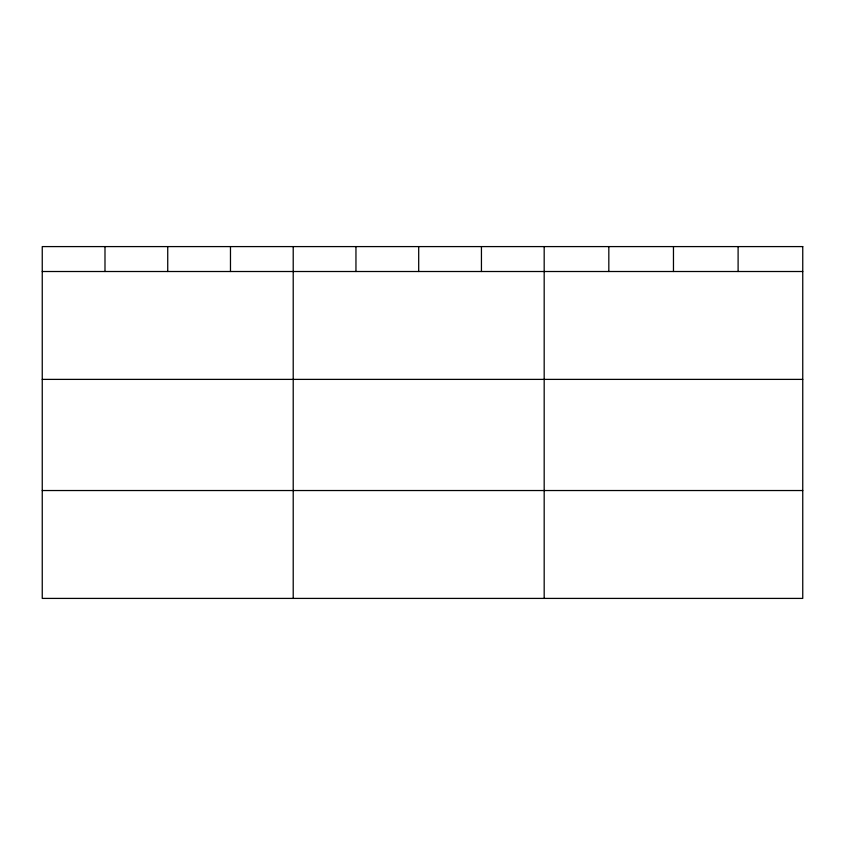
<?xml version="1.0" encoding="UTF-8"?>
<svg xmlns="http://www.w3.org/2000/svg" width="845" height="845" viewBox="0 0 845 845"><rect width="100%" height="100%" fill="white"/><g stroke="black" fill="none" stroke-linecap="round" stroke-linejoin="round"><path stroke-width="1.27" d="M42.25 271.509L802.75 271.509M42.25 379.384L802.75 379.384M42.25 490.533L802.75 490.533M738.107 246.592L738.107 271.509M673.465 246.592L673.465 271.509M608.822 246.592L608.822 271.509M544.18 246.592L544.18 598.408M481.439 246.592L481.439 271.509M418.697 246.592L418.697 271.509M355.956 246.592L355.956 271.509M293.215 246.592L293.215 598.408M230.474 246.592L230.474 271.509M167.732 246.592L167.732 271.509M104.991 246.592L104.991 271.509M802.75 246.592L42.25 246.592L42.25 598.408L802.75 598.408L802.75 246.592"/></g></svg>
